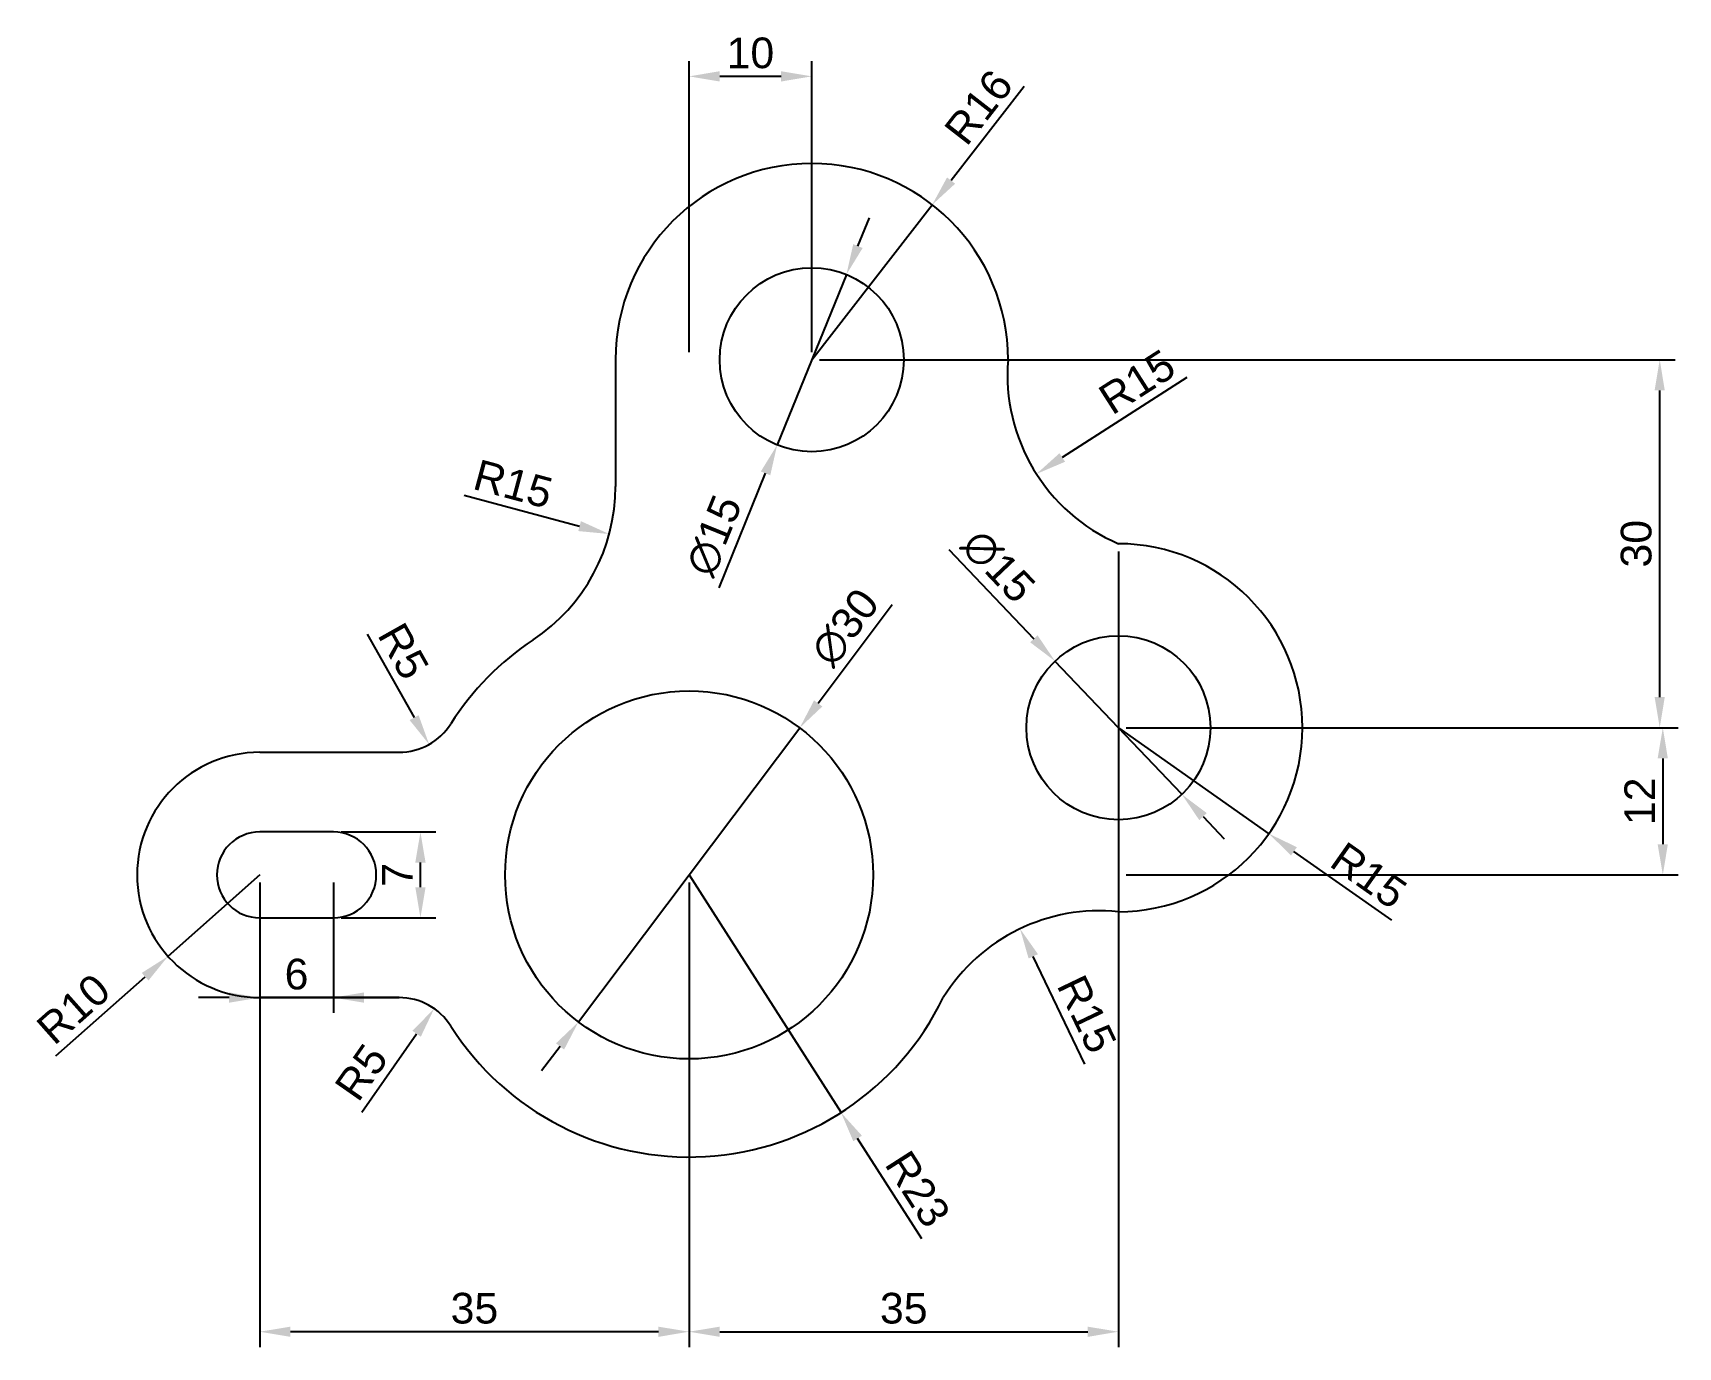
# Model space of a CAD drawing. Header units: millimetres. Extents: x 2646 to 2781, y 1661 to 1768.
import ezdxf

# ---------------------------------------------------------------- set-up
doc = ezdxf.new("R2010")
doc.units = ezdxf.units.MM
doc.styles.get("Standard").update_dxf_attribs({"font": 'arial.ttf'})
doc.dimstyles.new('ISO-25', dxfattribs={"dimtxt": 2.5, "dimasz": 2.5, "dimexe": 1.25, "dimexo": 0.625, "dimtad": 1, "dimtxsty": 'Standard', "dimcen": 2.5, "dimadec": 0, "dimazin": 0, "dimtfac": 1, "dimtmove": 0, "dimatfit": 3, "dimfxl": 1, "dimarcsym": 0})

# ---------------------------------------------------------------- blocks, each defined once
blk = doc.blocks.new('*D4')
at = {"color": 0, "lineweight": -2, "transparency": 16777216}
blk.add_line((2740.57, 1740.38), (2730.4, 1733.87), dxfattribs=at)
at = {"color": 0, "transparency": 16777216}
blk.add_solid([(2730.18, 1734.22), (2730.63, 1733.52), (2728.3, 1732.53)], dxfattribs=at)
at = {"layer": 'Defpoints', "color": 0, "transparency": 16777216}
for p in [(2740.93, 1740.61), (2728.3, 1732.53)]:
    blk.add_point(p, dxfattribs=at)
at = {"color": 0, "transparency": 16777216, "insert": (2736.5, 1740.03), "char_height": 2.5, "attachment_point": 5, "rotation": 32.6112}
blk.add_mtext('R15', dxfattribs=at)
blk = doc.blocks.new('*D5')
at = {"color": 0, "lineweight": -2, "transparency": 16777216}
blk.add_line((2681.65, 1730.8), (2691.06, 1728.28), dxfattribs=at)
at = {"color": 0, "transparency": 16777216}
blk.add_solid([(2691.16, 1728.68), (2690.95, 1727.87), (2693.47, 1727.63)], dxfattribs=at)
at = {"layer": 'Defpoints', "color": 0, "transparency": 16777216}
for p in [(2678.98, 1731.51), (2693.47, 1727.63)]:
    blk.add_point(p, dxfattribs=at)
at = {"color": 0, "transparency": 16777216, "insert": (2685.64, 1731.7), "char_height": 2.5, "attachment_point": 5, "rotation": 345.0129}
blk.add_mtext('R15', dxfattribs=at)
blk = doc.blocks.new('*D6')
at = {"color": 0, "lineweight": -2, "transparency": 16777216}
blk.add_line((2673.74, 1719.46), (2677.56, 1712.66), dxfattribs=at)
at = {"color": 0, "transparency": 16777216}
blk.add_solid([(2677.93, 1712.86), (2677.2, 1712.46), (2678.79, 1710.48)], dxfattribs=at)
at = {"layer": 'Defpoints', "color": 0, "transparency": 16777216}
for p in [(2676.34, 1714.84), (2678.79, 1710.48)]:
    blk.add_point(p, dxfattribs=at)
at = {"color": 0, "transparency": 16777216, "insert": (2676.69, 1718.08), "char_height": 2.5, "attachment_point": 5, "rotation": 299.3619}
blk.add_mtext('R5', dxfattribs=at)
blk = doc.blocks.new('*D7')
at = {"color": 0, "lineweight": -2, "transparency": 16777216}
for p, q in [((2716.54, 1721.85), (2710.5, 1713.82)), ((2690.96, 1687.85), (2709, 1711.83)), ((2689.46, 1685.86), (2687.96, 1683.86))]:
    blk.add_line(p, q, dxfattribs=at)
at = {"color": 0, "transparency": 16777216}
for points in [[(2710.17, 1714.07), (2710.84, 1713.57), (2709, 1711.83)], [(2689.13, 1686.11), (2689.79, 1685.6), (2690.96, 1687.85)]]:
    blk.add_solid(points, dxfattribs=at)
at = {"layer": 'Defpoints', "color": 0, "transparency": 16777216}
for p in [(2709, 1711.83), (2690.96, 1687.85)]:
    blk.add_point(p, dxfattribs=at)
at = {"color": 0, "transparency": 16777216, "insert": (2712.7, 1720.02), "char_height": 2.5, "attachment_point": 5, "rotation": 53.0425}
blk.add_mtext('∅30', dxfattribs=at)
blk = doc.blocks.new('*D8')
at = {"color": 0, "lineweight": -2, "transparency": 16777216}
for p, q in [((2721.15, 1726.38), (2728.09, 1719.08)), ((2740.15, 1706.41), (2729.81, 1717.27)), ((2741.88, 1704.6), (2743.6, 1702.78))]:
    blk.add_line(p, q, dxfattribs=at)
at = {"color": 0, "transparency": 16777216}
for points in [[(2728.39, 1719.37), (2727.79, 1718.8), (2729.81, 1717.27)], [(2742.18, 1704.88), (2741.57, 1704.31), (2740.15, 1706.41)]]:
    blk.add_solid(points, dxfattribs=at)
at = {"layer": 'Defpoints', "color": 0, "transparency": 16777216}
for p in [(2729.81, 1717.27), (2740.15, 1706.41)]:
    blk.add_point(p, dxfattribs=at)
at = {"color": 0, "transparency": 16777216, "insert": (2725.18, 1725), "char_height": 2.5, "attachment_point": 5, "rotation": 313.5785}
blk.add_mtext('∅15', dxfattribs=at)
blk = doc.blocks.new('*D9')
at = {"color": 0, "lineweight": -2, "transparency": 16777216}
for p, q in [((2713.75, 1751.1), (2714.69, 1753.42)), ((2712.81, 1748.79), (2707.16, 1734.89)), ((2702.42, 1723.25), (2706.22, 1732.58))]:
    blk.add_line(p, q, dxfattribs=at)
at = {"color": 0, "transparency": 16777216}
for points in [[(2713.36, 1751.26), (2714.13, 1750.95), (2712.81, 1748.79)], [(2705.83, 1732.73), (2706.6, 1732.42), (2707.16, 1734.89)]]:
    blk.add_solid(points, dxfattribs=at)
at = {"layer": 'Defpoints', "color": 0, "transparency": 16777216}
for p in [(2712.81, 1748.79), (2707.16, 1734.89)]:
    blk.add_point(p, dxfattribs=at)
at = {"color": 0, "transparency": 16777216, "insert": (2702.02, 1727.5), "char_height": 2.5, "attachment_point": 5, "rotation": 67.875}
blk.add_mtext('∅15', dxfattribs=at)
blk = doc.blocks.new('*D10')
at = {"color": 0, "lineweight": -2, "transparency": 16777216}
for p, q in [((2664.98, 1699.84), (2657.5, 1693.2)), ((2648.37, 1685.09), (2655.63, 1691.54))]:
    blk.add_line(p, q, dxfattribs=at)
at = {"color": 0, "transparency": 16777216}
blk.add_solid([(2655.36, 1691.85), (2655.91, 1691.23), (2657.5, 1693.2)], dxfattribs=at)
at = {"layer": 'Defpoints', "color": 0, "transparency": 16777216}
for p in [(2664.98, 1699.84), (2657.5, 1693.2)]:
    blk.add_point(p, dxfattribs=at)
at = {"color": 0, "transparency": 16777216, "insert": (2649.8, 1688.91), "char_height": 2.5, "attachment_point": 5, "rotation": 41.5899}
blk.add_mtext('R10', dxfattribs=at)
blk = doc.blocks.new('*D11')
at = {"color": 0, "lineweight": -2, "transparency": 16777216}
blk.add_line((2673.3, 1680.49), (2677.77, 1686.89), dxfattribs=at)
at = {"color": 0, "transparency": 16777216}
blk.add_solid([(2677.43, 1687.13), (2678.11, 1686.65), (2679.2, 1688.94)], dxfattribs=at)
at = {"layer": 'Defpoints', "color": 0, "transparency": 16777216}
for p in [(2679.2, 1688.94), (2676.34, 1684.84)]:
    blk.add_point(p, dxfattribs=at)
at = {"color": 0, "transparency": 16777216, "insert": (2673.27, 1683.75), "char_height": 2.5, "attachment_point": 5, "rotation": 55.0684}
blk.add_mtext('R5', dxfattribs=at)
blk = doc.blocks.new('*D12')
at = {"color": 0, "lineweight": -2, "transparency": 16777216}
for p, q in [((2699.98, 1699.84), (2712.37, 1680.46)), ((2718.96, 1670.16), (2713.72, 1678.36))]:
    blk.add_line(p, q, dxfattribs=at)
at = {"color": 0, "transparency": 16777216}
blk.add_solid([(2714.07, 1678.58), (2713.37, 1678.13), (2712.37, 1680.46)], dxfattribs=at)
at = {"layer": 'Defpoints', "color": 0, "transparency": 16777216}
for p in [(2699.98, 1699.84), (2712.37, 1680.46)]:
    blk.add_point(p, dxfattribs=at)
at = {"color": 0, "transparency": 16777216, "insert": (2718.62, 1674.23), "char_height": 2.5, "attachment_point": 5, "rotation": 302.5998}
blk.add_mtext('R23', dxfattribs=at)
blk = doc.blocks.new('*D13')
at = {"color": 0, "lineweight": -2, "transparency": 16777216}
blk.add_line((2732.24, 1684.41), (2728.04, 1693.2), dxfattribs=at)
at = {"color": 0, "transparency": 16777216}
blk.add_solid([(2728.42, 1693.38), (2727.66, 1693.02), (2726.96, 1695.45)], dxfattribs=at)
at = {"layer": 'Defpoints', "color": 0, "transparency": 16777216}
for p in [(2726.96, 1695.45), (2733.43, 1681.92)]:
    blk.add_point(p, dxfattribs=at)
at = {"color": 0, "transparency": 16777216, "insert": (2732.4, 1688.49), "char_height": 2.5, "attachment_point": 5, "rotation": 295.5602}
blk.add_mtext('R15', dxfattribs=at)
blk = doc.blocks.new('*D14')
at = {"color": 0, "lineweight": -2, "transparency": 16777216}
for p, q in [((2734.98, 1711.84), (2747.25, 1703.2)), ((2757.26, 1696.16), (2749.29, 1701.76))]:
    blk.add_line(p, q, dxfattribs=at)
at = {"color": 0, "transparency": 16777216}
blk.add_solid([(2749.53, 1702.1), (2749.05, 1701.42), (2747.25, 1703.2)], dxfattribs=at)
at = {"layer": 'Defpoints', "color": 0, "transparency": 16777216}
for p in [(2734.98, 1711.84), (2747.25, 1703.2)]:
    blk.add_point(p, dxfattribs=at)
at = {"color": 0, "transparency": 16777216, "insert": (2755.39, 1699.79), "char_height": 2.5, "attachment_point": 5, "rotation": 324.8494}
blk.add_mtext('R15', dxfattribs=at)
blk = doc.blocks.new('*D15')
at = {"color": 0, "lineweight": -2, "transparency": 16777216}
for p, q in [((2727.31, 1764.12), (2721.34, 1756.44)), ((2709.98, 1741.84), (2719.8, 1754.47))]:
    blk.add_line(p, q, dxfattribs=at)
at = {"color": 0, "transparency": 16777216}
blk.add_solid([(2721.01, 1756.7), (2721.67, 1756.19), (2719.8, 1754.47)], dxfattribs=at)
at = {"layer": 'Defpoints', "color": 0, "transparency": 16777216}
for p in [(2719.8, 1754.47), (2709.98, 1741.84)]:
    blk.add_point(p, dxfattribs=at)
at = {"color": 0, "transparency": 16777216, "insert": (2723.59, 1762.43), "char_height": 2.5, "attachment_point": 5, "rotation": 52.1301}
blk.add_mtext('R16', dxfattribs=at)
blk = doc.blocks.new('*D16')
at = {"color": 0, "lineweight": -2, "transparency": 16777216}
for p, q in [((2664.98, 1699.21), (2664.98, 1661.35)), ((2699.98, 1699.21), (2699.98, 1661.35)), ((2697.48, 1662.6), (2667.48, 1662.6))]:
    blk.add_line(p, q, dxfattribs=at)
at = {"color": 0, "transparency": 16777216}
for points in [[(2667.48, 1663.01), (2667.48, 1662.18), (2664.98, 1662.6)], [(2697.48, 1663.01), (2697.48, 1662.18), (2699.98, 1662.6)]]:
    blk.add_solid(points, dxfattribs=at)
at = {"layer": 'Defpoints', "color": 0, "transparency": 16777216}
for p in [(2664.98, 1699.84), (2699.98, 1699.84), (2664.98, 1662.6)]:
    blk.add_point(p, dxfattribs=at)
at = {"color": 0, "transparency": 16777216, "insert": (2682.48, 1664.5), "char_height": 2.5, "attachment_point": 5}
blk.add_mtext('35', dxfattribs=at)
blk = doc.blocks.new('*D17')
at = {"color": 0, "lineweight": -2, "transparency": 16777216}
for p, q in [((2734.98, 1726.21), (2734.98, 1661.35)), ((2699.98, 1699.21), (2699.98, 1661.35)), ((2702.48, 1662.6), (2732.48, 1662.6))]:
    blk.add_line(p, q, dxfattribs=at)
at = {"color": 0, "transparency": 16777216}
for points in [[(2702.48, 1663.01), (2702.48, 1662.18), (2699.98, 1662.6)], [(2732.48, 1663.01), (2732.48, 1662.18), (2734.98, 1662.6)]]:
    blk.add_solid(points, dxfattribs=at)
at = {"layer": 'Defpoints', "color": 0, "transparency": 16777216}
for p in [(2734.98, 1726.84), (2699.98, 1699.84), (2734.98, 1662.6)]:
    blk.add_point(p, dxfattribs=at)
at = {"color": 0, "transparency": 16777216, "insert": (2717.48, 1664.5), "char_height": 2.5, "attachment_point": 5}
blk.add_mtext('35', dxfattribs=at)
blk = doc.blocks.new('*D18')
at = {"color": 0, "lineweight": -2, "transparency": 16777216}
for p, q in [((2699.98, 1742.46), (2699.98, 1766.19)), ((2709.98, 1742.46), (2709.98, 1766.19)), ((2707.48, 1764.94), (2702.48, 1764.94))]:
    blk.add_line(p, q, dxfattribs=at)
at = {"color": 0, "transparency": 16777216}
for points in [[(2702.48, 1765.36), (2702.48, 1764.52), (2699.98, 1764.94)], [(2707.48, 1765.36), (2707.48, 1764.52), (2709.98, 1764.94)]]:
    blk.add_solid(points, dxfattribs=at)
at = {"layer": 'Defpoints', "color": 0, "transparency": 16777216}
for p in [(2699.98, 1764.94), (2699.98, 1741.84), (2709.98, 1741.84)]:
    blk.add_point(p, dxfattribs=at)
at = {"color": 0, "transparency": 16777216, "insert": (2704.98, 1766.84), "char_height": 2.5, "attachment_point": 5}
blk.add_mtext('10', dxfattribs=at)
blk = doc.blocks.new('*D20')
at = {"color": 0, "lineweight": -2, "transparency": 16777216}
for p, q in [((2735.61, 1711.84), (2780.61, 1711.84)), ((2779.36, 1709.34), (2779.36, 1702.34)), ((2735.61, 1699.84), (2780.61, 1699.84))]:
    blk.add_line(p, q, dxfattribs=at)
at = {"color": 0, "transparency": 16777216}
for points in [[(2778.94, 1709.34), (2779.77, 1709.34), (2779.36, 1711.84)], [(2778.94, 1702.34), (2779.77, 1702.34), (2779.36, 1699.84)]]:
    blk.add_solid(points, dxfattribs=at)
at = {"layer": 'Defpoints', "color": 0, "transparency": 16777216}
for p in [(2734.98, 1711.84), (2734.98, 1699.84), (2779.36, 1699.84)]:
    blk.add_point(p, dxfattribs=at)
at = {"color": 0, "transparency": 16777216, "insert": (2777.48, 1705.84), "char_height": 2.5, "attachment_point": 5, "rotation": 90}
blk.add_mtext('12', dxfattribs=at)
blk = doc.blocks.new('*D21')
at = {"color": 0, "lineweight": -2, "transparency": 16777216}
for p, q in [((2710.61, 1741.84), (2780.36, 1741.84)), ((2779.11, 1714.34), (2779.11, 1739.34)), ((2735.61, 1711.84), (2780.36, 1711.84))]:
    blk.add_line(p, q, dxfattribs=at)
at = {"color": 0, "transparency": 16777216}
for points in [[(2778.69, 1739.34), (2779.52, 1739.34), (2779.11, 1741.84)], [(2778.69, 1714.34), (2779.52, 1714.34), (2779.11, 1711.84)]]:
    blk.add_solid(points, dxfattribs=at)
at = {"layer": 'Defpoints', "color": 0, "transparency": 16777216}
for p in [(2709.98, 1741.84), (2779.11, 1741.84), (2734.98, 1711.84)]:
    blk.add_point(p, dxfattribs=at)
at = {"color": 0, "transparency": 16777216, "insert": (2777.2, 1726.84), "char_height": 2.5, "attachment_point": 5, "rotation": 90}
blk.add_mtext('30', dxfattribs=at)
blk = doc.blocks.new('*D22')
at = {"color": 0, "lineweight": -2, "transparency": 16777216}
for p, q in [((2664.98, 1699.21), (2664.98, 1688.59)), ((2670.98, 1699.21), (2670.98, 1688.59)), ((2662.48, 1689.84), (2659.98, 1689.84)), ((2664.98, 1689.84), (2670.98, 1689.84)), ((2673.48, 1689.84), (2675.98, 1689.84))]:
    blk.add_line(p, q, dxfattribs=at)
at = {"color": 0, "transparency": 16777216}
for points in [[(2662.48, 1690.26), (2662.48, 1689.42), (2664.98, 1689.84)], [(2673.48, 1690.26), (2673.48, 1689.42), (2670.98, 1689.84)]]:
    blk.add_solid(points, dxfattribs=at)
at = {"layer": 'Defpoints', "color": 0, "transparency": 16777216}
for p in [(2664.98, 1699.84), (2670.98, 1699.84), (2670.98, 1689.84)]:
    blk.add_point(p, dxfattribs=at)
at = {"color": 0, "transparency": 16777216, "insert": (2667.98, 1691.74), "char_height": 2.5, "attachment_point": 5}
blk.add_mtext('6', dxfattribs=at)
blk = doc.blocks.new('*D23')
at = {"color": 0, "lineweight": -2, "transparency": 16777216}
for p, q in [((2671.61, 1703.34), (2679.33, 1703.34)), ((2678.08, 1698.84), (2678.08, 1700.84)), ((2671.61, 1696.34), (2679.33, 1696.34))]:
    blk.add_line(p, q, dxfattribs=at)
at = {"color": 0, "transparency": 16777216}
for points in [[(2677.66, 1700.84), (2678.5, 1700.84), (2678.08, 1703.34)], [(2677.66, 1698.84), (2678.5, 1698.84), (2678.08, 1696.34)]]:
    blk.add_solid(points, dxfattribs=at)
at = {"layer": 'Defpoints', "color": 0, "transparency": 16777216}
for p in [(2670.98, 1703.34), (2678.08, 1703.34), (2670.98, 1696.34)]:
    blk.add_point(p, dxfattribs=at)
at = {"color": 0, "transparency": 16777216, "insert": (2676.21, 1699.84), "char_height": 2.5, "attachment_point": 5, "rotation": 90}
blk.add_mtext('7', dxfattribs=at)

msp = doc.modelspace()

# ---------------------------------------------------------------- linework, layer by layer
for p, q in [((2693.982, 1741.839), (2693.982, 1731.51)), ((2664.982, 1709.839), (2676.339, 1709.839)), ((2670.982, 1703.339), (2664.982, 1703.339)), ((2664.982, 1696.339), (2670.982, 1696.339)), ((2676.339, 1689.839), (2664.982, 1689.839)), ((2664.982, 1689.839), (2676.339, 1689.839))]:
    msp.add_line(p, q)
for centre, radius in [((2709.982, 1741.839), 7.5), ((2734.982, 1711.839), 7.5), ((2699.982, 1699.839), 15)]:
    msp.add_circle(centre, radius)
for centre, radius, start, end in [((2709.982, 1741.839), 16, 0, 180), ((2740.931, 1740.609), 15, 175.29522, 246.63229), ((2678.982, 1731.51), 15, 303.54774, 0), ((2734.982, 1711.839), 15, 270, 90), ((2699.982, 1699.839), 23, 123.54774, 147.60763), ((2676.339, 1714.839), 5, 270, 327.60763), ((2664.982, 1699.839), 10, 90, 270), ((2664.982, 1699.839), 3.5, 90, 270), ((2670.982, 1699.839), 3.5, 270, 90), ((2733.433, 1681.92), 15, 84.07306, 148.13041), ((2676.339, 1684.839), 5, 32.39237, 90), ((2699.982, 1699.839), 23, 212.39237, 334.22854), ((2699.982, 1699.839), 23, 212.39237, 334.22854)]:
    msp.add_arc(centre, radius, start, end)

# ---------------------------------------------------------------- dimensions: what is measured, and where the dimension line sits
for base, p1, p2, picture, middle in [((2699.982, 1764.941), (2709.982, 1741.839), (2699.982, 1741.839), '*D18', (2704.982, 1766.843)), ((2734.982, 1662.595), (2699.982, 1699.839), (2734.982, 1726.839), '*D17', (2717.482, 1664.498)), ((2670.982, 1689.839), (2664.982, 1699.839), (2670.982, 1699.839), '*D22', (2667.982, 1691.741)), ((2664.982, 1662.595), (2699.982, 1699.839), (2664.982, 1699.839), '*D16', (2682.482, 1664.498))]:
    dim = msp.add_linear_dim(base=base, p1=p1, p2=p2, dimstyle='ISO-25')
    dim.commit()
    dim.dimension.update_dxf_attribs({"geometry": picture, "text_midpoint": middle})
for center, mpoint, picture, middle in [((2709.982, 1741.839), (2719.804, 1754.47), '*D15', (2723.589, 1762.435)), ((2734.982, 1711.839), (2747.247, 1703.203), '*D14', (2755.39, 1699.795)), ((2664.982, 1699.839), (2657.503, 1693.201), '*D10', (2649.803, 1688.91)), ((2699.982, 1699.839), (2712.374, 1680.463), '*D12', (2718.616, 1674.233))]:
    dim = msp.add_radius_dim(center=center, mpoint=mpoint, dimstyle='ISO-25')
    dim.commit()
    dim.dimension.update_dxf_attribs({"geometry": picture, "text_midpoint": middle})
for p1, p2, picture, middle in [((2712.807, 1748.787), (2707.157, 1734.892), '*D9', (2702.022, 1727.496)), ((2740.152, 1706.406), (2729.812, 1717.273), '*D8', (2725.184, 1724.996)), ((2690.964, 1687.853), (2709, 1711.826), '*D7', (2712.698, 1720.02))]:
    dim = msp.add_diameter_dim_2p(p1=p1, p2=p2, dimstyle='ISO-25')
    dim.commit()
    dim.dimension.update_dxf_attribs({"geometry": picture, "text_midpoint": middle})
for center, mpoint, picture, middle in [((2740.931, 1740.609), (2728.296, 1732.525), '*D4', (2737.524, 1738.429)), ((2678.982, 1731.51), (2693.472, 1727.631), '*D5', (2685.144, 1729.86)), ((2676.339, 1714.839), (2678.79, 1710.482), '*D6', (2675.039, 1717.149)), ((2733.433, 1681.92), (2726.961, 1695.452), '*D13', (2730.681, 1687.674)), ((2676.339, 1684.839), (2679.202, 1688.939), '*D11', (2674.821, 1682.667))]:
    dim = msp.add_radius_dim(center=center, mpoint=mpoint, dimstyle='ISO-25')
    dim.commit()
    dim.dimension.update_dxf_attribs({"geometry": picture, "text_midpoint": middle, "dimtype": 164})
for base, p1, p2, picture, middle in [((2779.107, 1741.839), (2734.982, 1711.839), (2709.982, 1741.839), '*D21', (2777.205, 1726.839)), ((2779.356, 1699.839), (2734.982, 1711.839), (2734.982, 1699.839), '*D20', (2777.476, 1705.839)), ((2678.082, 1703.339), (2670.982, 1696.339), (2670.982, 1703.339), '*D23', (2676.207, 1699.839))]:
    dim = msp.add_linear_dim(base=base, p1=p1, p2=p2, angle=90, dimstyle='ISO-25')
    dim.commit()
    dim.dimension.update_dxf_attribs({"geometry": picture, "text_midpoint": middle})

doc.saveas('drawing.dxf')
